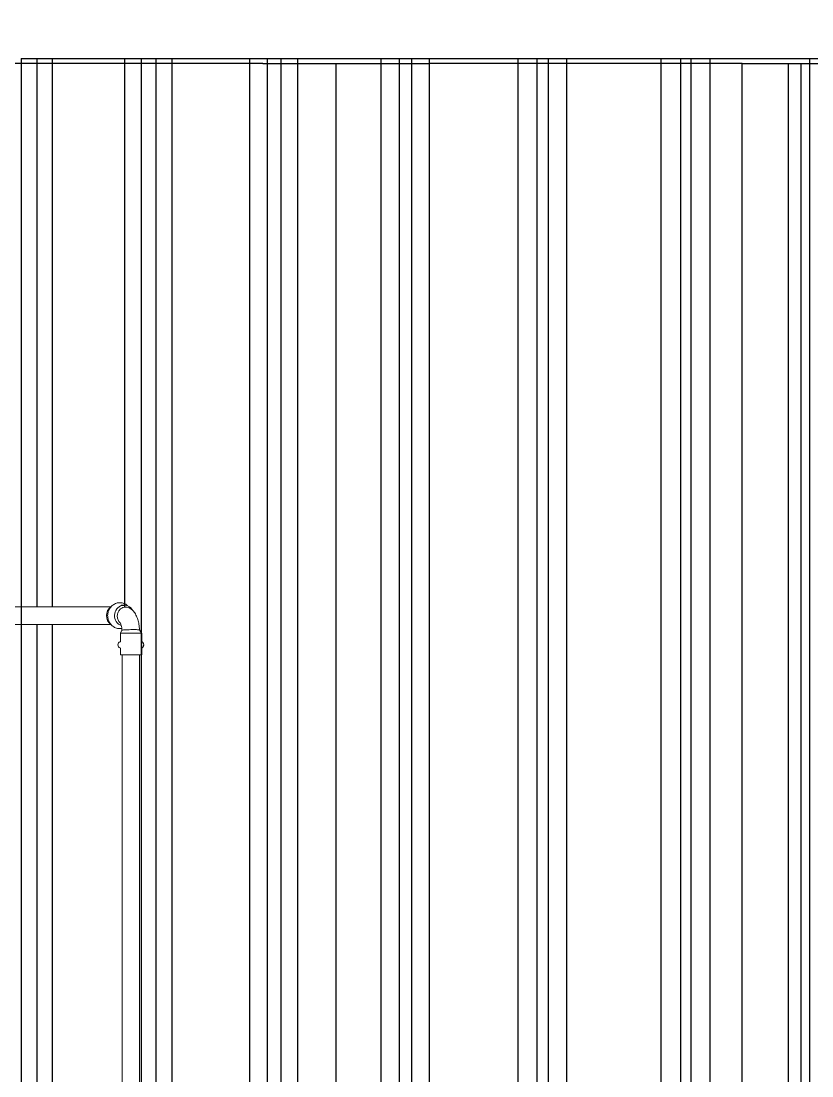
# Model space of a CAD drawing. Header units: millimetres. Extents: x -4172 to 126100, y -2 to 142133.
# Drawn here: x 10499 to 11309, y 47842 to 48921 of the extents above; entities that cross this region are included whole.
import ezdxf

# ---------------------------------------------------------------- set-up
doc = ezdxf.new("R2010")
doc.units = ezdxf.units.MM
doc.header["$LTSCALE"] = 100
doc.layers.add('P_Technical Water (TW)', color=140, linetype='Continuous', lineweight=18, true_color=0x00bfff)
doc.layers.add('Visible', color=7, linetype='Continuous', lineweight=25)

msp = doc.modelspace()

# ---------------------------------------------------------------- linework, layer by layer
at = {"layer": 'P_Technical Water (TW)'}
for p, q in [((10323.46, 48321.58), (10591.2, 48321.58)), ((10323.46, 48303.58), (10591.2, 48303.58)), ((10602.58, 48297.6), (10600.94, 48294.58)), ((10600.94, 48294.58), (10622.44, 48294.58)), ((10600.94, 48294.58), (10600.94, 48286.08)), ((10620.59, 48298.01), (10622.44, 48294.58)), ((10600.94, 48279.28), (10600.94, 48272.58)), ((10600.94, 48272.58), (10622.44, 48272.58)), ((10602.69, 48272.58), (10602.69, 43217.58)), ((10620.69, 48272.58), (10620.69, 43217.58))]:
    msp.add_line(p, q, dxfattribs=at)
for centre, radius, start, end in [((10601.75, 48282.68), 3.31, 107.34635, 252.65365), ((10600.69, 48286.08), 0.25, 287.34635, 0), ((10600.69, 48279.28), 0.25, 0, 72.65365)]:
    msp.add_arc(centre, radius, start, end, dxfattribs=at)
for centre, major_axis, start_param, end_param in [((10604.92, 48312.58), (0, 10.75), 5.2265635, 9.1092266), ((10596.64, 48312.58), (0, -10.75), 3.7029526, 5.7218254)]:
    msp.add_ellipse(centre, major_axis=major_axis, ratio=0.9265198, start_param=start_param, end_param=end_param, dxfattribs=at)
for points, knots in [([(10608.73, 48322.51), (10608.28, 48322.93), (10607.81, 48323.32), (10606.19, 48324.44), (10604.95, 48325.02), (10602.38, 48325.74), (10601.04, 48325.89), (10598.41, 48325.73), (10597.11, 48325.43), (10594.66, 48324.41), (10593.51, 48323.7), (10591.47, 48321.93), (10590.58, 48320.86), (10589.15, 48318.48), (10588.62, 48317.16), (10587.97, 48314.41), (10587.86, 48312.97), (10588.07, 48310.12), (10588.39, 48308.71), (10589.45, 48306.08), (10590.18, 48304.85), (10591.98, 48302.71), (10593.03, 48301.8), (10595.36, 48300.39), (10596.63, 48299.88), (10598.76, 48299.42), (10599.6, 48299.33), (10600.44, 48299.33)], [2.42774, 2.42774, 2.42774, 2.42774, 2.5710239, 2.5710239, 2.8873526, 2.8873526, 3.1979708, 3.1979708, 3.5069688, 3.5069688, 3.8192685, 3.8192685, 4.1379094, 4.1379094, 4.462849, 4.462849, 4.7917745, 4.7917745, 5.1215443, 5.1215443, 5.4488889, 5.4488889, 5.7708258, 5.7708258, 6.0859311, 6.0859311, 6.2831853, 6.2831853, 6.2831853, 6.2831853]), ([(10606.31, 48321.32), (10605.39, 48321.32), (10604.47, 48321.16), (10602.73, 48320.52), (10601.92, 48320.05), (10600.31, 48318.73), (10599.56, 48317.82), (10598.42, 48315.74), (10598.04, 48314.59), (10597.72, 48312.21), (10597.78, 48311), (10598.32, 48308.68), (10598.8, 48307.59), (10599.87, 48306.07), (10600.34, 48305.55), (10600.86, 48305.1)], [-5.6928538, -5.6928538, -5.6928538, -5.6928538, -5.3940732, -5.3940732, -5.1016786, -5.1016786, -4.7434859, -4.7434859, -4.3836098, -4.3836098, -4.02207, -4.02207, -3.6590417, -3.6590417, -3.4395909, -3.4395909, -3.4395909, -3.4395909]), ([(10609, 48320.84), (10610.37, 48320.33), (10611.53, 48319.62), (10613.82, 48317.78), (10614.8, 48316.62), (10616.59, 48314), (10617.32, 48312.52), (10618.55, 48309.45), (10619.03, 48307.85), (10619.81, 48304.53), (10620.11, 48302.81), (10620.44, 48300.04), (10620.53, 48299.02), (10620.59, 48298)], [3.280685, 3.280685, 3.280685, 3.280685, 3.4338482, 3.4338482, 3.6445462, 3.6445462, 3.8988641, 3.8988641, 4.153182, 4.153182, 4.4074999, 4.4074999, 4.5520241, 4.5520241, 4.5520241, 4.5520241]), ([(10600.75, 48305.27), (10600.75, 48305.27), (10600.76, 48305.26), (10600.82, 48305.16), (10600.92, 48304.99), (10601.18, 48304.44), (10601.34, 48304.02), (10601.7, 48302.91), (10601.89, 48302.18), (10602.23, 48300.5), (10602.38, 48299.54), (10602.52, 48298.22), (10602.55, 48297.91), (10602.57, 48297.59)], [3.6268397, 3.6268397, 3.6268397, 3.6268397, 3.6810128, 3.6810128, 3.82979896, 3.82979896, 4.00595537, 4.00595537, 4.21579002, 4.21579002, 4.43630074, 4.43630074, 4.50389751, 4.50389751, 4.50389751, 4.50389751]), ([(10602.58, 48297.6), (10602.58, 48297.61), (10602.59, 48297.62), (10602.68, 48297.69), (10602.97, 48297.76), (10603.92, 48297.89), (10604.58, 48297.96), (10606.22, 48298.07), (10607.18, 48298.11), (10609.3, 48298.19), (10610.44, 48298.23), (10612.75, 48298.27), (10613.9, 48298.28), (10614.98, 48298.28)], [-1.7434528, -1.7434528, -1.7434528, -1.7434528, -1.7075808, -1.7075808, -1.3724739, -1.3724739, -1.0355417, -1.0355417, -0.6944712, -0.6944712, -0.3492052, -0.3492052, 0, 0, 0, 0]), ([(10614.98, 48298.28), (10615.91, 48298.28), (10616.76, 48298.27), (10618.24, 48298.24), (10618.87, 48298.22), (10619.96, 48298.15), (10620.35, 48298.1), (10620.55, 48298.04), (10620.58, 48298.02), (10620.59, 48298.01)], [-5.6928538, -5.6928538, -5.6928538, -5.6928538, -5.3940732, -5.3940732, -5.1016786, -5.1016786, -4.7434859, -4.7434859, -4.6472177, -4.6472177, -4.6472177, -4.6472177])]:
    msp.add_open_spline(points, degree=3, knots=knots, dxfattribs=at)
for points in [[(10609, 48320.84), (10608.14, 48321.16), (10607.23, 48321.32), (10606.31, 48321.32)], [(10600.44, 48299.33), (10601.09, 48299.33), (10601.73, 48299.38), (10602.37, 48299.49)]]:
    msp.add_open_spline(points, degree=3, dxfattribs=at)
at = {"layer": 'Visible'}
for p, q in [((10746.83, 48877.58), (10462.34, 48877.58)), ((10499.32, 48882.58), (10499.32, 45117.58)), ((10499.32, 48882.58), (10605.43, 48882.58)), ((10515.6, 48882.58), (10515.6, 48321.58)), ((10531.45, 48321.58), (10531.45, 48882.58)), ((10605.43, 48321.74), (10605.43, 48882.58)), ((10605.43, 48882.58), (10622.11, 48882.58)), ((10622.11, 48882.58), (10622.11, 45117.58)), ((10622.11, 48882.58), (10733.58, 48882.58)), ((10637.25, 48882.58), (10637.25, 45117.58)), ((10653.92, 45117.58), (10653.92, 48882.58)), ((10733.58, 48882.58), (10751.08, 48882.58)), ((10733.58, 45117.58), (10733.58, 48882.58)), ((10746.83, 48877.58), (10821.81, 48877.58)), ((10751.08, 48882.58), (10751.08, 45117.58)), ((10751.08, 48882.58), (10867.86, 48882.58)), ((10765.06, 48882.58), (10765.06, 45117.58)), ((10782.55, 45117.58), (10782.55, 48882.58)), ((10821.81, 48877.58), (10917.38, 48877.58)), ((10821.81, 44109.73), (10821.81, 48877.58)), ((10867.86, 45117.58), (10867.86, 48882.58)), ((10867.86, 48882.58), (10886.16, 48882.58)), ((10886.16, 48882.58), (10886.16, 45117.58)), ((10886.16, 48882.58), (11008.18, 48882.58)), ((10898.98, 48882.58), (10898.98, 45117.58)), ((10917.28, 45117.58), (10917.28, 48882.58)), ((11237.51, 48877.58), (10917.38, 48877.58)), ((11008.18, 48882.58), (11027.28, 48882.58)), ((11008.18, 45117.58), (11008.18, 48882.58)), ((11027.28, 48882.58), (11027.28, 45117.58)), ((11027.28, 48882.58), (11154.48, 48882.58)), ((11038.93, 48882.58), (11038.93, 45117.58)), ((11058.03, 45117.58), (11058.03, 48882.58)), ((11154.48, 45117.58), (11154.48, 48882.58)), ((11154.48, 48882.58), (11174.38, 48882.58)), ((11174.38, 48882.58), (11174.38, 43017.58)), ((11174.38, 48882.58), (11306.69, 48882.58)), ((11184.85, 48882.58), (11184.85, 45117.58)), ((11204.74, 43017.58), (11204.74, 48882.58)), ((11237.51, 48877.58), (11284.81, 48877.58)), ((11237.51, 44109.73), (11237.51, 48877.58)), ((11284.81, 48877.58), (11297.81, 48877.58)), ((11284.81, 44109.73), (11284.81, 48877.58)), ((11297.81, 48877.58), (11360.5, 48877.58)), ((11297.81, 44109.73), (11297.81, 48877.58)), ((11306.69, 48882.58), (11327.37, 48882.58)), ((11306.69, 43017.58), (11306.69, 48882.58)), ((10601.72, 48323.33), (10604.92, 48323.33)), ((10515.6, 48303.58), (10515.6, 45117.58)), ((10531.45, 45117.58), (10531.45, 48303.58)), ((10601.72, 48301.83), (10601.95, 48301.83)), ((10622.44, 48294.58), (10622.44, 48286.08)), ((10622.44, 48279.28), (10622.44, 48272.58))]:
    msp.add_line(p, q, dxfattribs=at)
for centre, radius, start, end in [((22716.08, 37769.16), 17108.42, 40.510533, 139.489467), ((10622.69, 48286.08), 0.25, 180, 252.65365), ((10622.69, 48279.28), 0.25, 107.34635, 180), ((10621.63, 48282.68), 3.31, 287.34635, 72.65365)]:
    msp.add_arc(centre, radius, start, end, dxfattribs=at)

doc.saveas('drawing.dxf')
